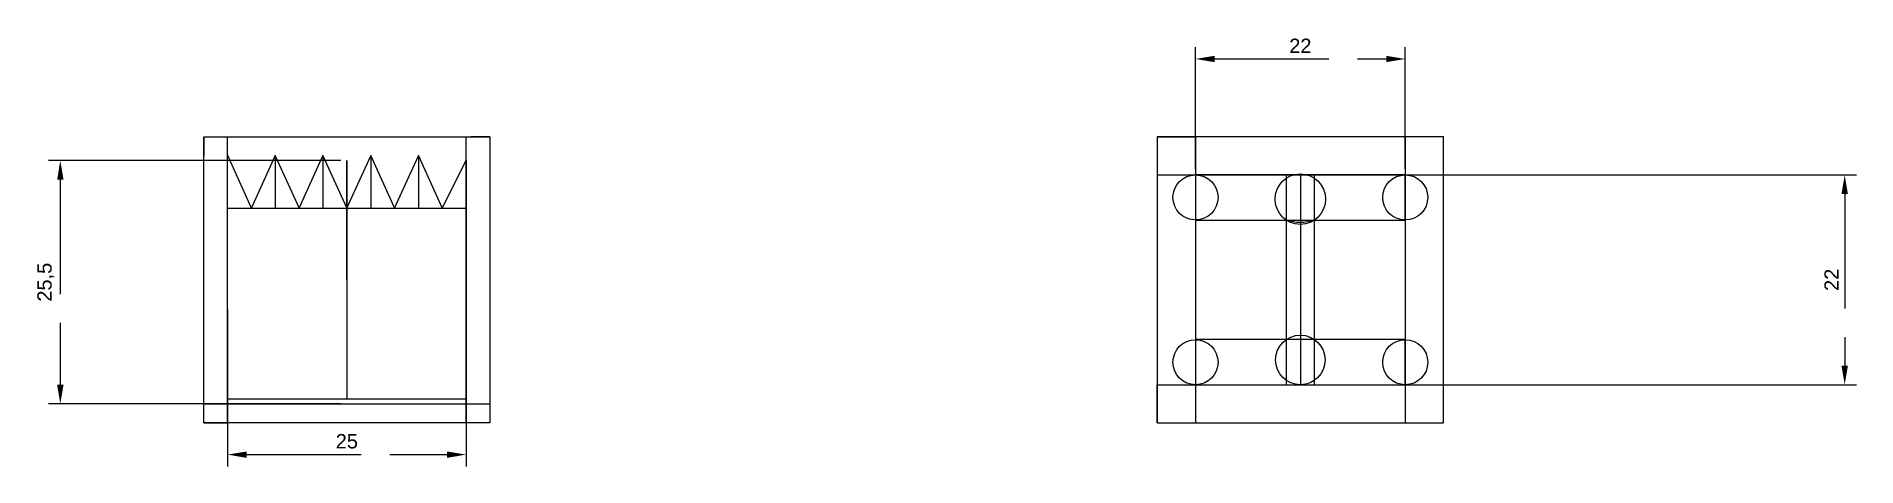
# Model space of a CAD drawing. Header units: centimetres. Extents: x 132 to 323, y -5 to 41.
import ezdxf

# ---------------------------------------------------------------- set-up
doc = ezdxf.new("R2010")
doc.units = ezdxf.units.CM
doc.linetypes.add('ACAD_ISO02W100', pattern=[15, 12, -3])
doc.styles.get("Standard").update_dxf_attribs({"font": 'arial.ttf'})
doc.dimstyles.new('ISO-25', dxfattribs={"dimtxt": 1.5, "dimasz": 2, "dimexe": 1.25, "dimexo": 0.625, "dimtad": 1, "dimtxsty": 'Standard', "dimcen": 2.5, "dimadec": 0, "dimazin": 0, "dimtfac": 1, "dimtmove": 0, "dimatfit": 3, "dimldrblk": 'DOT', "dimfxl": 1, "dimlwd": -1, "dimarcsym": 0})

# ---------------------------------------------------------------- blocks, each defined once
blk = doc.blocks.new('*D5')
at = {"color": 0, "lineweight": -2, "transparency": 16777216}
for p, q in [((152.5, 11.88), (152.5, -4.57)), ((177.5, 11.88), (177.5, -4.57))]:
    blk.add_line(p, q, dxfattribs=at)
at = {"color": 0, "linetype": 'ACAD_ISO02W100', "transparency": 16777216}
blk.add_line((154.5, -3.32), (175.5, -3.32), dxfattribs=at)
at = {"color": 0, "transparency": 16777216}
for points in [[(154.5, -2.99), (154.5, -3.66), (152.5, -3.32)], [(175.5, -2.99), (175.5, -3.66), (177.5, -3.32)]]:
    blk.add_solid(points, dxfattribs=at)
at = {"layer": 'Defpoints', "color": 0, "transparency": 16777216}
for p in [(152.5, 12.5), (177.5, 12.5), (177.5, -3.32)]:
    blk.add_point(p, dxfattribs=at)
at = {"color": 0, "transparency": 16777216, "insert": (165, -1.93), "char_height": 1.5, "attachment_point": 5}
blk.add_mtext('25', dxfattribs=at)
blk = doc.blocks.new('_Dot')
at = {"color": 0, "linetype": 'ByBlock', "lineweight": -2}
blk.add_line((-0.5, 0), (-1, 0), dxfattribs=at)
at = {"color": 0, "linetype": 'ByBlock', "const_width": 0.5}
blk.add_lwpolyline([(-0.25, 0, 1), (0.25, 0, 1)], format="xyb", close=True, dxfattribs=at)
blk = doc.blocks.new('*D7')
at = {"color": 0, "lineweight": -2, "transparency": 16777216}
for p, q in [((276.62, 26), (323.34, 26)), ((276.62, 4), (323.34, 4))]:
    blk.add_line(p, q, dxfattribs=at)
at = {"color": 0, "linetype": 'ACAD_ISO02W100', "transparency": 16777216}
blk.add_line((322.09, 24), (322.09, 6), dxfattribs=at)
at = {"color": 0, "transparency": 16777216}
for points in [[(321.75, 24), (322.42, 24), (322.09, 26)], [(321.75, 6), (322.42, 6), (322.09, 4)]]:
    blk.add_solid(points, dxfattribs=at)
at = {"layer": 'Defpoints', "color": 0, "transparency": 16777216}
for p in [(276, 26), (276, 4), (322.09, 4)]:
    blk.add_point(p, dxfattribs=at)
at = {"color": 0, "transparency": 16777216, "insert": (320.71, 15), "char_height": 1.5, "attachment_point": 5, "rotation": 90}
blk.add_mtext('22', dxfattribs=at)
blk = doc.blocks.new('*D9')
at = {"color": 0, "lineweight": -2, "transparency": 16777216}
for p, q in [((254, 26.62), (254, 39.4)), ((276, 26.62), (276, 39.4))]:
    blk.add_line(p, q, dxfattribs=at)
at = {"color": 0, "linetype": 'ACAD_ISO02W100', "transparency": 16777216}
blk.add_line((256, 38.15), (274, 38.15), dxfattribs=at)
at = {"color": 0, "transparency": 16777216}
for points in [[(256, 38.48), (256, 37.82), (254, 38.15)], [(274, 38.48), (274, 37.82), (276, 38.15)]]:
    blk.add_solid(points, dxfattribs=at)
at = {"layer": 'Defpoints', "color": 0, "transparency": 16777216}
for p in [(276, 38.15), (254, 26), (276, 26)]:
    blk.add_point(p, dxfattribs=at)
at = {"color": 0, "transparency": 16777216, "insert": (265, 39.53), "char_height": 1.5, "attachment_point": 5}
blk.add_mtext('22', dxfattribs=at)
blk = doc.blocks.new('*D10')
at = {"color": 0, "lineweight": -2, "transparency": 16777216}
for p, q in [((164.38, 27.5), (133.7, 27.5)), ((164.38, 2), (133.7, 2))]:
    blk.add_line(p, q, dxfattribs=at)
at = {"color": 0, "linetype": 'ACAD_ISO02W100', "transparency": 16777216}
blk.add_line((134.95, 25.5), (134.95, 4), dxfattribs=at)
at = {"color": 0, "transparency": 16777216}
for points in [[(134.62, 25.5), (135.29, 25.5), (134.95, 27.5)], [(134.62, 4), (135.29, 4), (134.95, 2)]]:
    blk.add_solid(points, dxfattribs=at)
at = {"layer": 'Defpoints', "color": 0, "transparency": 16777216}
for p in [(165, 27.5), (134.95, 2), (165, 2)]:
    blk.add_point(p, dxfattribs=at)
at = {"color": 0, "transparency": 16777216, "insert": (133.43, 14.75), "char_height": 1.5, "attachment_point": 5, "rotation": 90}
blk.add_mtext('25,5', dxfattribs=at)

msp = doc.modelspace()

# ---------------------------------------------------------------- linework, layer by layer
for p, q in [((150, 0), (150, 30)), ((150, 30), (180, 30)), ((150, 30), (150, 28)), ((150, 30), (152, 30)), ((177.5, 0), (177.5, 30)), ((180, 30), (178, 30)), ((180, 30), (180, 0)), ((280, 30), (250, 30)), ((250, 30), (250, 0)), ((280, 0), (280, 30)), ((165, 15), (165, 27.5)), ((165, 27.5), (165, 15)), ((165, 15), (165, 2.5)), ((150, 0), (150, 2)), ((150, 2), (180, 2)), ((177.5, 2.5), (165, 2.5)), ((180, 0), (150, 0)), ((150, 0), (152.5, 0)), ((180, 0), (177.5, 0)), ((250, 0), (280, 0))]:
    msp.add_line(p, q)
at = {"color": 3}
for p, q in [((152.5, 0), (152.5, 30)), ((250, 30), (254, 30)), ((250, 30), (250, 26)), ((280, 30), (276, 30)), ((155, 22.5), (152.5, 28.102)), ((155, 22.5), (157.5, 28)), ((157.5, 28), (157.5, 22.5)), ((157.5, 28), (160, 22.5)), ((160, 22.5), (162.5, 28)), ((162.5, 28), (162.5, 22.5)), ((162.5, 28), (165, 22.5)), ((165, 22.5), (167.5, 28)), ((167.5, 28), (167.5, 22.5)), ((167.5, 28), (170, 22.5)), ((170, 22.5), (172.5, 28)), ((172.5, 28), (172.5, 22.5)), ((172.5, 28), (175, 22.5)), ((175, 22.5), (177.5, 27.5)), ((177.5, 27.5), (177.5, 2.5)), ((265, 26), (254, 26)), ((254, 26), (254, 21.271)), ((265, 26), (263.5, 26)), ((263.5, 26), (263.5, 4)), ((276, 26), (265, 26)), ((265, 26), (265, 4)), ((266.5, 26), (265, 26)), ((266.5, 4), (266.5, 26)), ((276, 21.271), (276, 26)), ((152.5, 2.5), (152.5, 22.5)), ((152.5, 22.5), (177.5, 22.5)), ((177.5, 22.5), (177.5, 2.5)), ((254, 21.271), (276, 21.271)), ((265, 8.729), (254, 8.729)), ((254, 8.729), (254, 4)), ((276, 8.729), (265, 8.729)), ((276, 4), (276, 8.729)), ((250, 0), (250, 4)), ((254, 4), (276, 4)), ((265, 4), (267, 4)), ((265, 4), (266.5, 4)), ((165, 2.5), (152.5, 2.5)), ((250, 0), (250, 0)), ((250, 0), (254, 0))]:
    msp.add_line(p, q, dxfattribs=at)
at = {"color": 177, "true_color": 0x293189}
for p, q in [((254, 30), (254, 0)), ((276, 30), (276, 0)), ((250, 26), (280, 26)), ((250, 4), (280, 4))]:
    msp.add_line(p, q, dxfattribs=at)
at = {"color": 3}
for centre, radius in [((254, 23.636), 2.364), ((265, 23.457), 2.651), ((276, 23.636), 2.364), ((254, 6.364), 2.364), ((265, 6.602), 2.602), ((276, 6.364), 2.364)]:
    msp.add_circle(centre, radius, dxfattribs=at)
msp.add_arc((265, 26), 4.961, 252.40029, 287.59971, dxfattribs=at)
for p in [(157.5, 28), (162.5, 28), (167.5, 28), (172.5, 28), (155, 22.5), (157.5, 22.5), (160, 22.5), (162.5, 22.5), (165, 22.5), (167.5, 22.5), (170, 22.5), (172.5, 22.5), (175, 22.5)]:
    msp.add_point(p, dxfattribs=at)

# ---------------------------------------------------------------- dimensions: what is measured, and where the dimension line sits
dim = msp.add_linear_dim(base=(276, 38.151), p1=(254, 26), p2=(276, 26), dimstyle='ISO-25', dxfattribs=at)
dim.commit()
dim.dimension.update_dxf_attribs({"geometry": '*D9', "text_midpoint": (265, 39.529)})
for base, p1, p2, picture, middle in [((134.954, 2), (165, 27.5), (165, 2), '*D10', (133.428, 14.75)), ((322.085, 4), (276, 26), (276, 4), '*D7', (320.707, 15))]:
    dim = msp.add_linear_dim(base=base, p1=p1, p2=p2, angle=90, dimstyle='ISO-25', dxfattribs=at)
    dim.commit()
    dim.dimension.update_dxf_attribs({"geometry": picture, "text_midpoint": middle})
dim = msp.add_linear_dim(base=(177.5, -3.324), p1=(152.5, 12.5), p2=(177.5, 12.5), dimstyle='ISO-25')
dim.commit()
dim.dimension.update_dxf_attribs({"geometry": '*D5', "text_midpoint": (165, -1.933)})

doc.saveas('drawing.dxf')
